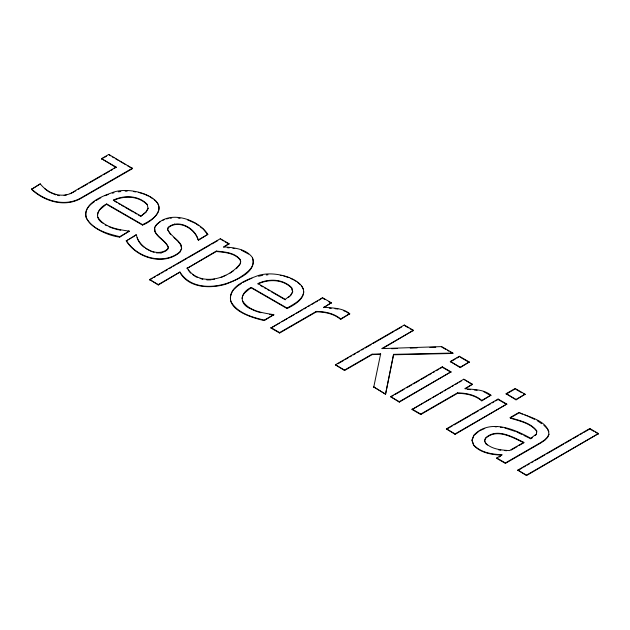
<?xml version="1.0" encoding="UTF-8"?>
<svg xmlns="http://www.w3.org/2000/svg" width="630" height="630" viewBox="0 0 630 630"><rect width="100%" height="100%" fill="white"/><g stroke="black" fill="none" stroke-linecap="round" stroke-linejoin="round"><path stroke-width="0.94" d="M535.091 435.535L536.421 434.409L536.721 430.81C530.633 422.746 519.821 420.714 510.717 417.832L510.205 417.533L510.717 418.257C519.821 421.147 530.633 423.179 536.721 431.243L536.5 433.621M385.591 393.781L393.553 354.351L452.828 353.044L452.828 353.469L393.553 354.784L385.591 394.215L373.7 386.914L385.591 394.215M373.7 387.348L380.638 353.895L372.078 354.194L344.547 370.086L335.38 364.794L344.547 370.519L372.078 354.619L380.638 354.328L380.638 353.895M240.172 264.12L240.676 261.946L240.132 259.867C234.368 252.803 224.65 252.433 216.318 251.496L187.031 268.411L216.318 251.063C224.65 252 234.368 252.37 240.132 259.442L240.676 261.513L240.172 263.686C228.493 279.46 199.316 287.241 187.031 267.978M97.437 214.98L98.107 212.302L99.871 209.648L106.698 203.963L142.514 224.642C185.354 204.435 134.001 183.125 111.455 192.922C100.839 196.804 83.089 203.608 86.216 217.807C92.791 229.808 107.344 233.651 119.747 236.667L129.229 231.186L119.747 237.1C103.698 235.455 69.599 218.145 94.445 201.616M241.999 298.439L242.668 295.761L244.432 293.107L251.26 287.43L287.075 308.101C293.611 304.109 302.447 300.297 303.778 291.832M484.572 441.158L485.509 438.448C496.739 427.896 512.521 437.496 523.813 442.756L523.813 442.331C512.521 437.062 496.739 427.463 485.509 438.023L484.572 440.724L485.951 443.481C492.258 449.418 501.291 450.017 509.465 450.608L523.813 442.331M170.557 234.423L167.525 229.659L168.21 227.304C178.377 218.831 194.867 227.863 198.088 239.471L198.552 239.739L207.853 234.368C197.544 218.516 166.627 208.798 154.571 227.517L154.941 231.336C158.012 237.762 165.729 240.55 168.36 247.149L167.667 249.015C157.531 257.591 141.522 248.661 137.167 237.746M167.525 229.659L168.21 227.737C178.377 219.264 194.867 228.296 198.088 239.904L198.552 240.172L207.853 234.368M473.91 435.503L471.988 440.465L473.65 445.323C480.714 452.962 491.51 454.639 501.409 455.144M548.919 434.204L547.596 436.984L544.895 439.748L540.753 442.543L505.394 462.955L496.739 457.955L496.739 458.388L505.394 463.381L540.753 442.977L544.895 440.181L547.596 437.417L548.919 434.637C548.604 420.769 529.027 417.359 519.049 412.43L510.205 417.533M148.113 208.215L145.939 211.924L140.71 216.342L138.222 214.901M145.939 212.357L148.113 208.648L147.16 204.246C138.458 195.292 124.141 194.946 113.361 200.119L116.676 202.466M290.501 295.816L292.674 292.107L291.721 288.138C283.02 279.184 268.703 278.838 257.922 284.012M233.376 289.95C220.894 308.306 251.213 317.74 264.309 320.56L273.79 314.654C262.655 312.874 248.85 311.204 242.4 300.644M236.423 268.734L239.636 264.781M234.045 289.312L237.4 286.146L241.416 283.476M474.571 434.936L478.579 431.542M536.421 433.976L530.751 438.322C514.253 428.975 489.628 418.737 473.91 435.078L471.988 440.031L473.65 444.89C480.926 452.765 492.085 454.262 502.252 454.781L496.739 457.955M106.698 203.963C98.359 207.656 93.004 217.815 102.981 223.162M160.555 221.39L156.516 224.5L154.571 227.95L154.941 231.761C158.012 238.195 165.729 240.983 168.36 247.582L167.667 249.441L165.375 251.26L161.044 252.929L156.445 252.89M251.26 287.43C240.778 292.092 238.353 303.069 249.779 308.432M140.71 216.342L145.191 212.924M288.257 297.525L289.753 296.391M230.068 273.121L233.242 270.932M96.051 200.545L100.863 197.741M116.093 167.501L101.517 158.658L108.825 154.437L132.56 168.572L81.569 198.009C65.339 207.79 44.58 201.608 31.5 189.354L40.249 183.873C48.604 194.536 64.449 199.663 75.876 190.284L116.093 167.068L114.416 168.47M31.5 189.354L40.249 183.873M101.517 159.083L103.139 158.146M104.761 157.209L106.391 156.272M78.388 189.268L80.065 188.299M81.742 187.331L87.609 183.944M89.279 182.976L101.847 175.723M103.525 174.754L109.384 171.368M111.061 170.407L112.738 169.439M132.56 168.139L81.569 197.584C65.339 207.357 44.58 201.175 31.5 188.921M106.698 204.396L142.514 225.075C152.161 221.602 166.556 208.735 154.153 199.655M173.888 237.494L177.77 241.054L180.889 245.054L181.637 248.787L179.873 252.307C163.666 266.057 136.82 258.087 126.268 240.92L136.033 234.848L136.497 235.116C137.206 239.943 140.128 244.369 144.057 247.196M126.268 240.92L127.898 239.975M129.528 239.038L131.15 238.101M132.78 237.156L136.033 234.848M149.594 279.547L158.295 284.571L179.952 272.065L158.295 284.996L149.594 279.547L220.343 238.699L229.044 243.716L223.634 247.275M149.594 279.98L152.153 278.499M153.854 277.515L155.563 276.531M157.264 275.546L159.823 274.074M161.524 273.089L163.233 272.105M164.934 271.12L167.493 269.64M169.202 268.656L171.754 267.183M173.463 266.199L175.164 265.214M176.873 264.23L187.102 258.324M188.803 257.339L210.113 245.031M211.822 244.046L217.791 240.605M229.044 243.716L223.634 246.842C233.73 247.661 245.968 248.637 252.457 257.607C256.591 266.876 245.598 273.633 239.227 277.861C221.532 288.241 192.402 291.966 179.952 272.065M251.26 287.855L287.075 308.535C329.907 288.217 278.948 266.459 256.016 276.381C245.401 280.263 227.65 287.067 230.777 301.266C237.352 313.267 251.905 317.118 264.309 320.127L273.79 314.654M323.631 307.196C332.451 308.141 342.476 307.708 349.729 313.716L340.657 319.386C333.939 313.724 324.907 311.929 316.315 311.85L279.625 333.034L270.924 328.01L322.615 297.738L331.309 302.762L323.631 307.629L331.309 302.762M270.924 328.01L279.397 323.119M281.941 321.654L287.02 318.717M288.721 317.74L294.651 314.315M296.344 313.338L302.274 309.913M303.967 308.936L306.511 307.464M308.204 306.487L309.905 305.511M311.598 304.534L314.142 303.061M315.835 302.085L317.528 301.108M319.221 300.124L322.615 297.738M270.924 327.584L279.625 332.601L316.315 311.417C324.907 311.496 333.939 313.299 340.657 318.953L349.729 313.716M335.38 364.794L404.287 325.017L413.445 330.309L382.583 348.555M337.932 363.754L343.893 360.321M345.594 359.336L348.146 357.864M349.847 356.879L351.548 355.895M353.249 354.918L355.8 353.438M357.501 352.461L359.202 351.477M361.754 350.004L363.455 349.02M365.156 348.036L371.109 344.602M372.81 343.618L394.081 331.341M395.782 330.356L401.735 326.923M413.445 330.309L381.748 348.611L441.677 346.602L452.828 353.044M450.332 361.486L459.357 356.273L469.255 361.99L460.231 367.636L450.332 361.486L460.231 367.203L469.255 361.99M450.332 361.919L455.254 359.076M456.892 358.123L458.53 357.178M390.592 396.672L442.276 366.825L450.978 371.85L399.286 402.121L390.592 396.672L399.286 401.696L450.978 371.85M391.435 396.609L393.128 395.632M394.829 394.656L404.145 389.277M406.689 387.804L411.776 384.867M413.469 383.891L419.399 380.465M421.092 379.488L427.022 376.063M428.723 375.086L431.259 373.621M432.96 372.637L434.653 371.661M436.346 370.684L438.89 369.219M440.583 368.235L442.276 367.259L450.978 372.283M472.445 384.245L464.767 388.678C473.587 389.623 483.612 389.19 490.865 395.199L481.792 400.869C475.075 395.215 466.042 393.411 457.459 393.333L420.761 414.516L412.059 409.5L463.751 379.221L472.445 384.245L465.538 388.671M412.059 409.5L423.077 403.137M424.77 402.161L430.699 398.735M432.401 397.758L438.33 394.333M440.023 393.356L442.567 391.884M444.26 390.907L445.953 389.931M447.647 388.954L450.19 387.481M451.883 386.505L453.584 385.529M455.277 384.544L457.821 383.079M459.514 382.103L461.207 381.126M412.059 409.067L420.761 414.091L457.459 392.899C466.042 392.978 475.075 394.782 481.792 400.436L490.865 395.199M506.134 393.703L515.159 388.497L525.066 394.215L516.041 399.853L506.134 393.703L516.041 399.42L525.066 394.215M506.134 394.136L514.34 389.403M446.394 428.888L498.086 399.05L506.788 404.074L455.096 434.346L446.394 428.888L455.096 433.912L506.788 404.074M446.394 429.321L452.324 425.896M454.025 424.919L470.972 415.131M472.665 414.154L478.595 410.728M480.288 409.752L486.218 406.326M487.919 405.35L490.455 403.885M492.156 402.901L493.849 401.924M495.542 400.948L498.086 399.475L506.788 404.499M510.205 417.966L518.246 413.327M499.102 457.026L500.677 456.12M511.158 450.064L517.065 446.654M518.75 445.686L523.813 442.756M523.798 435.393L530.751 438.748L532.421 437.787M517.797 470.114L589.798 428.542L598.5 433.566L526.499 475.563L517.797 470.114L526.499 475.138L598.5 433.566M517.797 470.547L522.034 468.098M523.727 467.121L525.42 466.145M527.113 465.16L529.657 463.696M531.35 462.719L533.043 461.743M534.736 460.766L544.903 454.891M546.596 453.915L563.543 444.134M565.236 443.158L571.166 439.732M572.859 438.756L578.789 435.33M580.482 434.353L582.175 433.377M583.868 432.401L589.798 428.975L593.751 431.259M70.15 193.678L75.876 190.717M243.023 282.405L249.425 279.184M162.753 220.35L164.217 219.657M220.799 277.586L225.886 275.239M479.249 430.975L484.785 428.439M113.361 200.553C124.141 195.379 138.458 195.725 147.16 204.679M104.863 195.725L108.163 194.536M250.252 278.893L251.898 278.295M166.619 218.957L168.218 218.492M64.071 195.552L66.701 194.827M112.305 193.166L113.998 192.78M258.56 276.247L262.789 275.294M212.83 279.492L214.609 279.114M169.95 218.248L171.683 218.011M118.227 191.827L120.834 191.575M266.269 274.956L268.002 274.79M495.164 426.825L496.968 426.746M391.577 348.713L397.467 348.516M410.24 348.083L417.115 347.855M429.888 347.429L435.779 347.232M206.813 279.933L211.042 279.87M125.181 191.158L127.134 191.205M329.332 308.172L331.23 308.353M335.034 308.716L337.885 308.991M467.617 389.387L470.468 389.655M474.272 390.017L477.123 390.293M129.229 231.186C118.094 229.414 104.289 227.737 97.839 217.185M269.64 314.417L272.373 314.693M498.85 449.962L500.779 450.159M504.638 450.552L506.575 450.749M227.351 247.684L229.202 247.889M232.919 248.307L234.777 248.511M500.393 427.219L502.11 427.455M133.844 191.614L135.678 191.898M280.24 275.365L282.067 275.649M57.543 195.394L59.228 195.686M178.164 218.027L180.046 218.358M118.991 229.911L120.716 230.226M504.74 427.943L515.198 431.392M151.696 251.567L154.066 252.228M112.313 228.076L118.125 229.753M256.048 311.299L261.025 312.732M138.419 192.331L144.404 194.166M283.839 276.058L288.965 277.625M519.892 413.17L522.412 414.107M524.94 415.036L527.467 415.965M195.591 276.664L197.403 277.35M200.112 278.381L202.828 279.413M49.809 192.268L55.834 194.875M187.559 219.894L195.639 223.422L198.671 225.666M343.437 310.59L345.728 311.614M483.808 391.734L490.865 395.632M105.218 224.965L106.785 225.69M109.132 226.761L111.486 227.839M250.559 308.787L255.26 310.944M241.321 250.149L248.559 254.063M150.877 251.181L145.412 248.236M528.349 416.383L534.539 419.344M145.199 194.544L148.373 196.072M290.556 278.389L293.73 279.917M516.852 432.03L522.065 434.55M595.334 432.172L598.5 433.999M460.176 357.178L469.255 362.423M515.986 389.403L521.758 392.734M523.412 393.687L525.066 394.64M110.518 155.846L108.825 154.437M112.219 156.823L113.912 157.799M115.605 158.784L118.149 160.248M119.85 161.225L125.779 164.65M127.473 165.635L132.56 168.572M405.122 325.93L408.453 327.852M410.114 328.813L413.445 330.734M441.677 347.036L445.662 349.335M447.253 350.256L448.844 351.17M450.442 352.091L452.828 353.469M101.517 158.658L116.093 167.068M221.925 240.038L223.508 240.951M225.091 241.865L229.044 244.149M323.403 298.628L324.986 299.541M328.939 301.825L331.309 303.195M472.445 384.678L463.751 379.221M113.361 200.119L140.71 215.909M118.33 203.419L119.991 204.38M121.645 205.333L123.307 206.293M124.96 207.246L133.253 212.034M134.907 212.987L136.56 213.948M260.411 285.445L262.891 286.878M264.553 287.839L266.207 288.792M267.868 289.753L269.522 290.706M271.183 291.666L285.272 299.801M129.229 231.619L128.725 230.895M273.79 315.079L273.286 314.354M346.492 311.952L349.729 314.149M294.525 280.295L295.919 281.24M297.313 282.177L299.888 284.272M149.964 196.836L152.751 198.718M537.185 420.612L541.627 423.699M543.847 425.242L547.635 428.951L548.895 431.802M192.748 274.625L194.875 276.153M200.19 226.784L203.222 229.029L207.27 234.077M487.415 445.024L485.951 443.914L484.919 441.843M44.722 188.677L48.943 191.89M188.22 269.971L190.614 273.097M126.268 240.487C136.82 257.662 163.666 265.624 179.873 251.874L181.637 248.354L180.889 244.621C177.251 238.731 170.423 235.667 167.525 229.225M179.952 272.499C188.953 288.304 210.522 288.8 226.083 284.099C236.384 279.712 256.945 272.483 252.457 258.04M301.652 286.012L303.337 289.044M589.798 428.542L589.798 428.975M530.751 438.322L530.751 438.748M526.499 475.138L526.499 475.563M519.049 412.43L519.049 412.863M516.041 399.42L516.041 399.853M515.159 388.497L515.159 388.923M505.394 462.955L505.394 463.381M498.086 399.05L498.086 399.475M481.792 400.436L481.792 400.869M460.231 367.203L460.231 367.636M459.357 356.273L459.357 356.706M457.459 392.899L457.459 393.333M455.096 433.912L455.096 434.346M442.276 366.825L442.276 367.259M420.761 414.091L420.761 414.516M404.287 325.017L404.287 325.45M399.286 401.696L399.286 402.121M393.553 354.351L393.553 354.784M372.078 354.194L372.078 354.619M344.547 370.086L344.547 370.519M340.657 318.953L340.657 319.386M316.315 311.417L316.315 311.85M287.075 308.101L287.075 308.535M279.625 332.601L279.625 333.034M264.309 320.127L264.309 320.56M220.343 238.699L220.343 239.124M216.318 251.063L216.318 251.496M198.552 239.739L198.552 240.172M174.534 224.004L174.534 224.438M161.044 252.496L161.044 252.929M158.295 284.571L158.295 284.996M142.514 224.642L142.514 225.075M136.497 235.116L136.497 235.549M119.747 236.667L119.747 237.1M292.674 291.674L290.501 295.391L285.272 299.368L257.922 283.579C268.703 278.413 283.02 278.759 291.721 287.705L292.674 291.674"/></g></svg>
